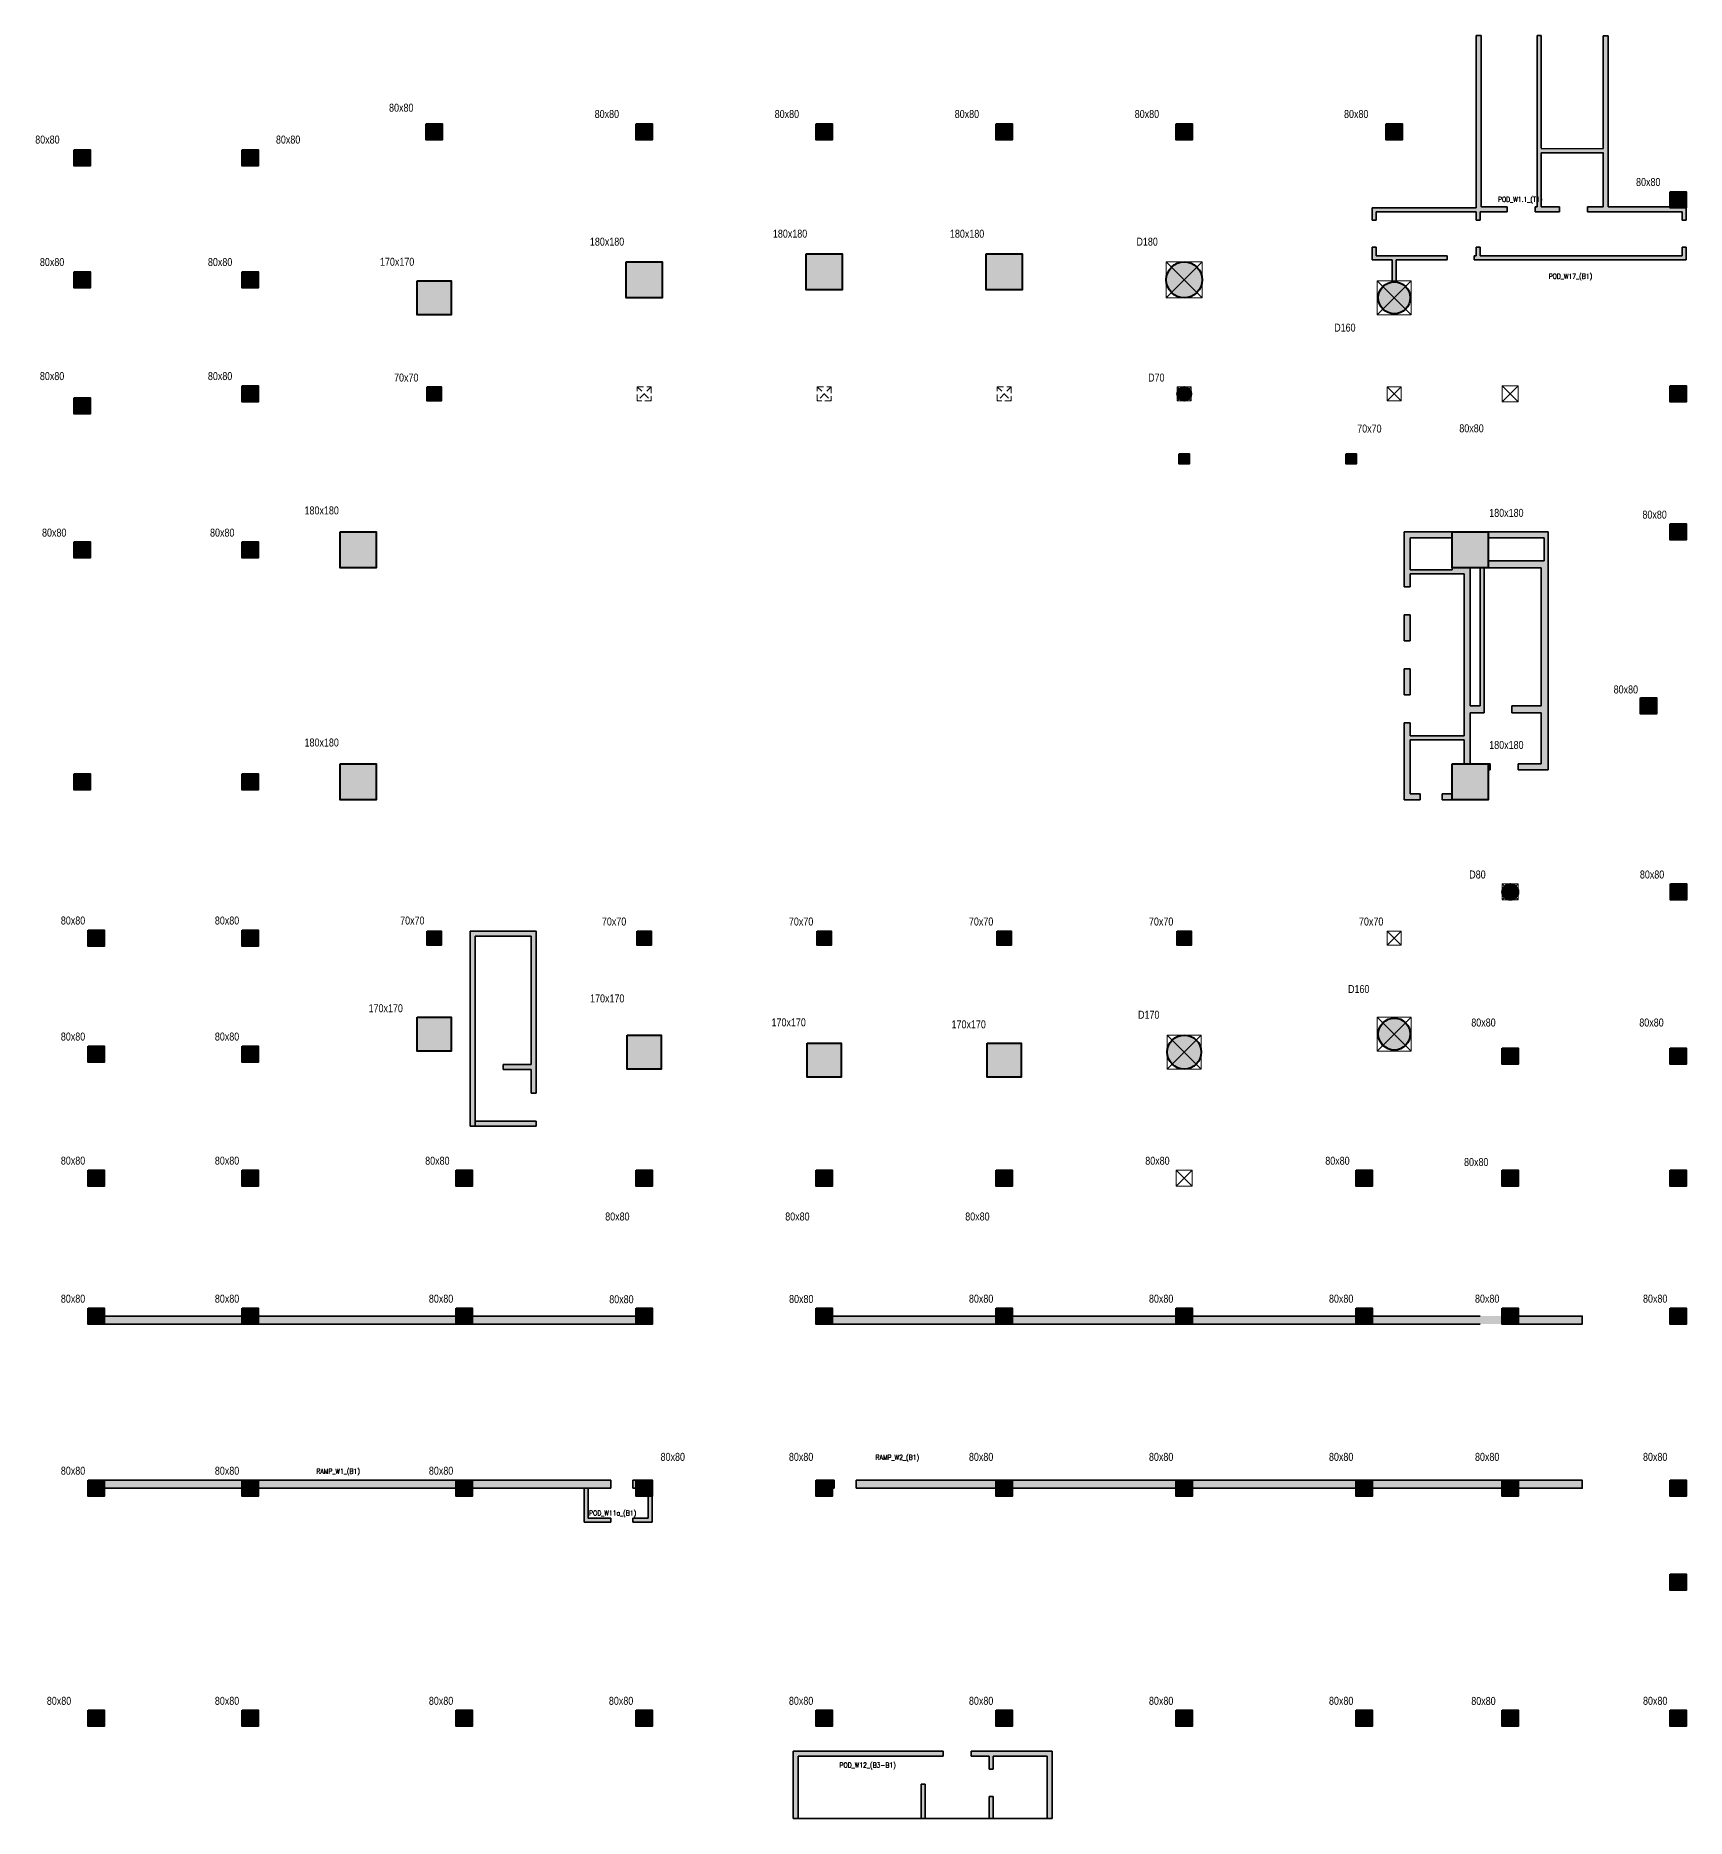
# Model space of a CAD drawing. Header units: millimetres. Extents: x -35878 to 217000, y -30975 to 89500.
# Drawn here: x 15275 to 97802, y 400 to 89500 of the extents above; entities that cross this region are included whole.
import ezdxf
from ezdxf.enums import TextEntityAlignment as Align

# ---------------------------------------------------------------- set-up
doc = ezdxf.new("R2010")
doc.units = ezdxf.units.MM
doc.linetypes.add('HIDDEN2', pattern=[4.7625, 3.175, -1.5875])
doc.layers.get('0').update_dxf_attribs({"lineweight": 20})
doc.layers.get('Defpoints').update_dxf_attribs({"color": 151, "lineweight": 9})
doc.layers.add('NDC. KT Dam', color=32, linetype='Continuous', plot=False)
for name, color, linetype, lineweight in [('NDC_S_BEAM', 3, 'HIDDEN2', 20), ('NDC_S_HATCH COLUMN AND WALL', 251, 'Continuous', 13), ('PD_B1F_Col|PD_B1F_Col|NDC_S-COLUMN', 4, 'Continuous', 40), ('PD_B1F_Col|PD_B1F_Col|NDC_S_HATCH COLUMN AND WALL', 251, 'Continuous', 13), ('PD_B1F_Col|PD_B1F_Col|NDC_S_HIDDEN', 8, 'HIDDEN2', 13), ('PD_B1F_Col|PD_B1F_Col|POD_Core wall_12(B3-B1)$0$NDC_S_HATCH COLUMN AND WALL', 251, 'Continuous', 13), ('PD_B1F_Col|PD_B1F_Col|POD_Core wall_12(B3-B1)$0$NDC_S_WALL', 6, 'Continuous', 35), ('PD_B1F_Col|PD_B1F_Col|POD_Core wall_20.1(B1)$0$NDC_S_HATCH COLUMN AND WALL', 251, 'Continuous', 13), ('PD_B1F_Col|PD_B1F_Col|POD_Core wall_20.1(B1)$0$NDC_S_WALL', 6, 'Continuous', 35), ('PD_B1F_Col|PD_B1F_Col|Ramp wall 1(B1)$0$NDC_S_HATCH COLUMN AND WALL', 251, 'Continuous', 13)]:
    doc.layers.add(name, color=color, linetype=linetype, lineweight=lineweight)
doc.styles.add('ARIAL', font='arial.ttf', dxfattribs={"width": 0.8})
doc.styles.add('POD_Core wall_1.1(B1-4F)$0$NDC_BAR 2', font='romans.shx', dxfattribs={"width": 0.8})
doc.styles.add('POD_Core wall_11a(B1)$0$NDC_BAR 2', font='romans.shx', dxfattribs={"width": 0.8})
doc.styles.add('POD_Core wall_12(B3-B1)$0$NDC_BAR 2', font='romans.shx', dxfattribs={"width": 0.8})
doc.styles.add('POD_Core wall_17(B1)$0$NDC_BAR 2', font='romans.shx', dxfattribs={"width": 0.8})
doc.styles.add('Ramp wall 1(B1)$0$NDC_BAR 2', font='romans.shx', dxfattribs={"width": 0.8})
doc.styles.add('Ramp wall 2.1(B1)$0$NDC_BAR 2', font='romans.shx', dxfattribs={"width": 0.8})

# ---------------------------------------------------------------- blocks, each defined once
blk = doc.blocks.new('cot')
at = {"layer": 'PD_B1F_Col|PD_B1F_Col|NDC_S_HATCH COLUMN AND WALL', "ltscale": 0.005}
h = blk.add_hatch(color=256, dxfattribs=at)
h.dxf.hatch_style = 1
h.paths.add_polyline_path([(-0.5, 0.5), (0.5, 0.5), (0.5, -0.5), (-0.5, -0.5)])
at = {"layer": 'PD_B1F_Col|PD_B1F_Col|NDC_S-COLUMN', "ltscale": 0.005}
blk.add_lwpolyline([(-0.5, 0.5), (0.5, 0.5), (0.5, -0.5), (-0.5, -0.5)], close=True, dxfattribs=at)
blk = doc.blocks.new('cottron')
at = {"layer": 'PD_B1F_Col|PD_B1F_Col|NDC_S_HATCH COLUMN AND WALL'}
h = blk.add_hatch(color=256, dxfattribs=at)
h.dxf.hatch_style = 1
h.paths.add_polyline_path([(-0.5, 0, 1), (0.5, 0, 1)])
at = {"layer": 'PD_B1F_Col|PD_B1F_Col|NDC_S-COLUMN', "ltscale": 0.005}
blk.add_circle((0, 0), 0.5, dxfattribs=at)
blk = doc.blocks.new('cotdung')
at = {"layer": 'PD_B1F_Col|PD_B1F_Col|NDC_S_HIDDEN', "ltscale": 100}
for p, q in [((-0.5, 0.5), (0.5, -0.5)), ((0.5, 0.5), (-0.5, -0.5))]:
    blk.add_line(p, q, dxfattribs=at)
blk.add_lwpolyline([(-0.5, 0.5), (0.5, 0.5), (0.5, -0.5), (-0.5, -0.5)], close=True, dxfattribs=at)

msp = doc.modelspace()

# ---------------------------------------------------------------- hatches: boundary and pattern name
at = {"layer": '', "ltscale": 200}
h = msp.add_hatch(color=251, dxfattribs=at)
h.dxf.hatch_style = 1
h.paths.add_polyline_path([(72450, 68600), (72950, 68600), (72950, 68100), (72450, 68100)])
h = msp.add_hatch(color=251, dxfattribs=at)
h.dxf.hatch_style = 1
h.paths.add_polyline_path([(80800, 68600), (81300, 68600), (81300, 68100), (80800, 68100)])
h = msp.add_hatch(color=251, dxfattribs=at)
h.dxf.hatch_style = 1
h.paths.add_polyline_path([(45300, 25500), (18000, 25500), (18000, 25100), (45300, 25100)])
h = msp.add_hatch(color=251, dxfattribs=at)
h.dxf.hatch_style = 1
h.paths.add_polyline_path([(44025, 16900), (44025, 17300), (18000, 17300), (18000, 16900)])
h.paths.add_polyline_path([(45125, 17300), (45125, 16900), (45300, 16900), (45300, 17300)])
h = msp.add_hatch(color=251, dxfattribs=at)
h.dxf.hatch_style = 1
h.paths.add_polyline_path([(42900, 16900), (42700, 16900), (42700, 15200), (44025, 15200), (44025, 15400), (42900, 15400)])
h.paths.add_polyline_path([(46100, 16500), (45900, 16500), (45900, 15400), (45125, 15400), (45125, 15200), (46100, 15200)])
h = msp.add_hatch(color=251, dxfattribs=at)
h.dxf.hatch_style = 1
h.paths.add_polyline_path([(60650, 3500), (60650, 3750), (53150, 3750), (53150, 400), (53400, 400), (53400, 3500)])
h.paths.add_polyline_path([(63150, 3500), (65850, 3500), (65850, 400), (66100, 400), (66100, 3750), (62050, 3750), (62050, 3500), (62950, 3500), (62950, 2850), (63150, 2850)])
h.paths.add_polyline_path([(62950, 400), (63150, 400), (63150, 1500), (62950, 1500)], flags=17)
h.paths.add_polyline_path([(59750, 2100), (59550, 2100), (59550, 400), (59750, 400)])
at = {"layer": 'NDC_S_BEAM', "ltscale": 200}
h = msp.add_hatch(color=251, dxfattribs=at)
h.dxf.hatch_style = 1
h.paths.add_polyline_path([(87550, 89500), (87300, 89500), (87300, 80900), (82100, 80900), (82100, 80275), (82300, 80275), (82300, 80700), (87300, 80700), (87300, 80275), (87500, 80275), (87500, 80700), (88850, 80700), (88850, 80950), (87550, 80950)])
h.paths.add_polyline_path([(97800, 78925), (97600, 78925), (97600, 78500), (87500, 78500), (87500, 78925), (87300, 78925), (87300, 78500), (87200, 78500), (87200, 78300), (97800, 78300)])
h.paths.add_polyline_path([(85850, 78500), (82300, 78500), (82300, 78925), (82100, 78925), (82100, 78300), (83100, 78300), (83100, 77200), (83300, 77200), (83300, 78300), (85850, 78300)])
h.paths.add_polyline_path([(92855, 80950), (92855, 80700), (97600, 80700), (97600, 80275), (97800, 80275), (97800, 80900), (97000, 80900), (97000, 80950), (93900, 80950), (93900, 89500), (93650, 89500), (93650, 83850), (90550, 83850), (90550, 89500), (90350, 89500), (90350, 80950), (90245, 80950), (90248, 80700), (91456, 80700), (91454, 80950), (90550, 80950), (90550, 83652), (93650, 83648), (93650, 80951)])
h = msp.add_hatch(color=251, dxfattribs=at)
h.dxf.hatch_style = 1
h.paths.add_polyline_path([(90900, 64700), (87900, 64700), (87900, 64400), (90700, 64400), (90700, 63250), (87900, 63250), (87900, 62900), (90550, 62900), (90550, 56000), (89075, 56000), (89075, 55650), (90550, 55650), (90550, 53100), (89398, 53100), (89398, 52800), (90900, 52800)])
h.paths.add_polyline_path([(87700, 62900), (87500, 62900), (87500, 56000), (87000, 56000), (87000, 62900), (86100, 62900), (86100, 62800), (84000, 62800), (84000, 64400), (86100, 64400), (86100, 64700), (83700, 64700), (83700, 61950), (84000, 61950), (84000, 62600), (86700, 62600), (86700, 54500), (84000, 54500), (84000, 55150), (83700, 55150), (83700, 51300), (84500, 51300), (84500, 51599), (84000, 51600), (84000, 54300), (86700, 54300), (86700, 53100), (87000, 53100), (87000, 55650), (87700, 55650)])
h.paths.add_polyline_path([(86100, 51598), (85600, 51598), (85600, 51300), (86100, 51300)])
h.paths.add_polyline_path([(87998, 53100), (87900, 53100), (87900, 52800), (87998, 52800)], flags=17)
h.paths.add_polyline_path([(84000, 57850), (83700, 57850), (83700, 56550), (84000, 56550)], flags=17)
h.paths.add_polyline_path([(84000, 60550), (83700, 60550), (83700, 59250), (84000, 59250)], flags=17)
at = {"layer": 'PD_B1F_Col|PD_B1F_Col|NDC_S_HATCH COLUMN AND WALL', "ltscale": 0.005}
h = msp.add_hatch(color=256, dxfattribs=at)
h.dxf.hatch_style = 1
h.paths.add_polyline_path([(37250, 35000), (37250, 35250), (40300, 35250), (40300, 35000)])
h.paths.add_polyline_path([(38650, 37820), (38650, 38070), (40050, 38070), (40050, 44500), (37250, 44500), (37250, 35000), (37000, 35000), (37000, 44750), (40300, 44750), (40300, 36650), (40050, 36650), (40050, 37820)])
h = msp.add_hatch(color=256, dxfattribs=at)
h.dxf.hatch_style = 1
h.paths.add_polyline_path([(92600, 25500), (88600, 25500), (88600, 25100), (92600, 25100)])
h.paths.add_polyline_path([(88600, 25500), (55100, 25500), (55100, 25100), (88600, 25100)])
h = msp.add_hatch(color=256, dxfattribs=at)
h.dxf.hatch_style = 1
h.paths.add_polyline_path([(55200, 16900), (55200, 17300), (55100, 17300), (55100, 16900)])
h.paths.add_polyline_path([(56300, 17300), (56300, 16900), (92600, 16900), (92600, 17300)])

# ---------------------------------------------------------------- linework, layer by layer
at = {"layer": 'PD_B1F_Col|PD_B1F_Col|NDC_S-COLUMN', "ltscale": 0.005}
for points in [[(72450, 68600), (72950, 68600), (72950, 68100), (72450, 68100)], [(80800, 68600), (81300, 68600), (81300, 68100), (80800, 68100)]]:
    msp.add_lwpolyline(points, close=True, dxfattribs=at)
at = {"layer": 'PD_B1F_Col|PD_B1F_Col|NDC_S_HIDDEN', "ltscale": 100}
for p, q in [((45350, 71950), (46050, 71950)), ((45350, 71250), (45350, 71950)), ((45350, 71950), (46050, 71250)), ((46050, 71950), (45350, 71250)), ((46050, 71950), (46050, 71250)), ((54350, 71950), (55050, 71950)), ((54350, 71250), (54350, 71950)), ((54350, 71950), (55050, 71250)), ((55050, 71950), (54350, 71250)), ((55050, 71950), (55050, 71250)), ((63350, 71950), (64050, 71950)), ((63350, 71250), (63350, 71950)), ((63350, 71950), (64050, 71250)), ((64050, 71950), (63350, 71250)), ((64050, 71950), (64050, 71250)), ((46050, 71250), (45350, 71250)), ((55050, 71250), (54350, 71250)), ((64050, 71250), (63350, 71250))]:
    msp.add_line(p, q, dxfattribs=at)
at = {"layer": 'PD_B1F_Col|PD_B1F_Col|POD_Core wall_12(B3-B1)$0$NDC_S_WALL', "ltscale": 200}
for p, q in [((87300, 89500), (87300, 80900)), ((87300, 89500), (87550, 89500)), ((87550, 80950), (87550, 89500)), ((90350, 80950), (90350, 89500)), ((90350, 89500), (90550, 89500)), ((90550, 89500), (90550, 83870)), ((93650, 83867), (93650, 89497)), ((93650, 89497), (93900, 89497)), ((93900, 89497), (93900, 80950)), ((90550, 83852), (93650, 83848)), ((90550, 83650), (90550, 80950)), ((90550, 83650), (93650, 83647)), ((93650, 80950), (93650, 83667)), ((87300, 80900), (82100, 80900)), ((82100, 80900), (82100, 80275)), ((82300, 80275), (82100, 80275)), ((87300, 80700), (82300, 80700)), ((82300, 80700), (82300, 80275)), ((87300, 80700), (87300, 80275)), ((87300, 80275), (87500, 80275)), ((87500, 80700), (88850, 80700)), ((87500, 80275), (87500, 80700)), ((87550, 80950), (88850, 80950)), ((88850, 80950), (88850, 80700)), ((90350, 80950), (90250, 80950)), ((90250, 80950), (90250, 80700)), ((91455, 80700), (90250, 80700)), ((91455, 80950), (90550, 80950)), ((91455, 80950), (91455, 80700)), ((93650, 80950), (92855, 80950)), ((92855, 80950), (92855, 80700)), ((92855, 80700), (97600, 80700)), ((93900, 80950), (97000, 80950)), ((97600, 80700), (97600, 80275)), ((97600, 80275), (97800, 80275)), ((97800, 80900), (97800, 80275)), ((82100, 78925), (82100, 78300)), ((82300, 78925), (82100, 78925)), ((82300, 78925), (82300, 78500)), ((82300, 78500), (85850, 78500)), ((85850, 78500), (85850, 78300)), ((87200, 78500), (87200, 78300)), ((87200, 78500), (87300, 78500)), ((87300, 78925), (87300, 78500)), ((87300, 78925), (87500, 78925)), ((87500, 78925), (87500, 78500)), ((87500, 78500), (97600, 78500)), ((97600, 78925), (97600, 78500)), ((97600, 78925), (97800, 78925)), ((97800, 78925), (97800, 78300)), ((82100, 78300), (83100, 78300)), ((83100, 77200), (83100, 78300)), ((83300, 78300), (85850, 78300)), ((83300, 78300), (83300, 77200)), ((87200, 78300), (97800, 78300)), ((83100, 77200), (83300, 77200)), ((60650, 3750), (53150, 3750)), ((53150, 3750), (53150, 400)), ((60650, 3500), (60650, 3750)), ((66100, 3750), (62050, 3750)), ((62050, 3750), (62050, 3500)), ((66100, 400), (66100, 3750)), ((53400, 400), (53400, 3500)), ((53400, 3500), (60650, 3500)), ((62050, 3500), (62950, 3500)), ((62950, 3500), (62950, 2850)), ((62950, 2850), (63150, 2850)), ((63150, 2850), (63150, 3500)), ((63150, 3500), (65850, 3500)), ((65850, 3500), (65850, 400)), ((59750, 2100), (59550, 2100)), ((59550, 2100), (59550, 400)), ((59750, 400), (59750, 2100)), ((63150, 1500), (62950, 1500)), ((62950, 1500), (62950, 400)), ((63150, 400), (63150, 1500)), ((66100, 400), (53150, 400))]:
    msp.add_line(p, q, dxfattribs=at)
at = {"layer": 'PD_B1F_Col|PD_B1F_Col|POD_Core wall_20.1(B1)$0$NDC_S_WALL', "ltscale": 200}
for p, q in [((83700, 61950), (83700, 64700)), ((83700, 64700), (86100, 64700)), ((84000, 62800), (84000, 64400)), ((84000, 64400), (86100, 64400)), ((87900, 64700), (90900, 64700)), ((87900, 64400), (90700, 64400)), ((90700, 63250), (90700, 64400)), ((90900, 52800), (90900, 64700)), ((84000, 62800), (86100, 62800)), ((84000, 61950), (84000, 62600)), ((84000, 62600), (86700, 62600)), ((86100, 62900), (86100, 62800)), ((86700, 62600), (86700, 54500)), ((87000, 62900), (87000, 56000)), ((87500, 56000), (87500, 62900)), ((90550, 62900), (87700, 62900)), ((87700, 55650), (87700, 62900)), ((87900, 63250), (90700, 63250)), ((90550, 56000), (90550, 62900)), ((83700, 61950), (84000, 61950)), ((83700, 59250), (83700, 60550)), ((83700, 60550), (84000, 60550)), ((84000, 59250), (84000, 60550)), ((84000, 59250), (83700, 59250)), ((83700, 56550), (83700, 57850)), ((84000, 57850), (83700, 57850)), ((84000, 56550), (84000, 57850)), ((83700, 56550), (84000, 56550)), ((87500, 56000), (87000, 56000)), ((87000, 55650), (87000, 53102)), ((87000, 55650), (87700, 55650)), ((89075, 56000), (90550, 56000)), ((89075, 56000), (89075, 55650)), ((90550, 55650), (89075, 55650)), ((90550, 53100), (90550, 55650)), ((83700, 55150), (84000, 55150)), ((83700, 51300), (83700, 55150)), ((84000, 54500), (84000, 55150)), ((86700, 54500), (84000, 54500)), ((84000, 51600), (84000, 54300)), ((86700, 54300), (84000, 54300)), ((86700, 54300), (86700, 53102)), ((87900, 53100), (87998, 53100)), ((87900, 52800), (87998, 52800)), ((87998, 52800), (87998, 53100)), ((89398, 53100), (89398, 52800)), ((89398, 53100), (90550, 53100)), ((89398, 52800), (90900, 52800)), ((84500, 51300), (83700, 51300)), ((84500, 51599), (84000, 51600)), ((84500, 51599), (84500, 51299)), ((85600, 51599), (85600, 51299)), ((86100, 51598), (85600, 51598)), ((86100, 51300), (85600, 51300)), ((40300, 44750), (37000, 44750)), ((37000, 35000), (37000, 44750)), ((40300, 44750), (40300, 36650)), ((40050, 44500), (37250, 44500)), ((37250, 35000), (37250, 44500)), ((40050, 44500), (40050, 38070)), ((40050, 38070), (38650, 38070)), ((38650, 37820), (38650, 38070)), ((40050, 37820), (38650, 37820)), ((40050, 37820), (40050, 36650)), ((40300, 36650), (40050, 36650)), ((37250, 35000), (37000, 35000)), ((40300, 35250), (37250, 35250)), ((37250, 35000), (37250, 35250)), ((40300, 35000), (37250, 35000)), ((40300, 35250), (40300, 35000)), ((44025, 16900), (44025, 17300)), ((45125, 17300), (45125, 16900)), ((55200, 16900), (55200, 17300)), ((55200, 17300), (55200, 16900)), ((56300, 17300), (56300, 16900)), ((56300, 17300), (56300, 16900)), ((42700, 15200), (42700, 16900)), ((42700, 16900), (42900, 16900)), ((42900, 15400), (42900, 16900)), ((45900, 15400), (45900, 16500)), ((46100, 16500), (46100, 15200)), ((44025, 15200), (42700, 15200)), ((42900, 15400), (44025, 15400)), ((44025, 15200), (44025, 15400)), ((45125, 15400), (45900, 15400)), ((45125, 15200), (45125, 15400)), ((46100, 15200), (45125, 15200))]:
    msp.add_line(p, q, dxfattribs=at)
for points in [[(86100, 62900), (87900, 62900), (87900, 64700), (86100, 64700)], [(86100, 51300), (87900, 51300), (87900, 53100), (86100, 53100)], [(18000, 25100), (45300, 25100), (45300, 25500), (18000, 25500)], [(18000, 25100), (45300, 25100), (45300, 25500), (18000, 25500)]]:
    msp.add_lwpolyline(points, close=True, dxfattribs=at)
for points in [[(87500, 25100), (55100, 25100), (55100, 25500), (87500, 25500)], [(88600, 25500), (92600, 25500), (92600, 25100), (88600, 25100)], [(88600, 25500), (88600, 25100)], [(88600, 25100), (88600, 25500)], [(44025, 16900), (18000, 16900), (18000, 17300), (44025, 17300)], [(44025, 16900), (18000, 16900), (18000, 17300), (44025, 17300)], [(45125, 17300), (45300, 17300), (45300, 16900), (45125, 16900)], [(45125, 17300), (45300, 17300), (45300, 16900), (45125, 16900)], [(55200, 17300), (55100, 17300), (55100, 16900), (55200, 16900)], [(56300, 16900), (92600, 16900), (92600, 17300), (56300, 17300)]]:
    msp.add_lwpolyline(points, dxfattribs=at)

# ---------------------------------------------------------------- block references
for name, p, xscale, yscale in [('cot', (35200, 84700), 800, 800), ('cot', (35200, 84700), 800, 800), ('cot', (45700, 84700), 800, 800), ('cot', (54700, 84700), 800, 800), ('cot', (63700, 84700), 800, 800), ('cot', (72700, 84701), 800, 800), ('cot', (83200, 84700), 800, 800), ('cot', (17600, 83400), 800, 800), ('cot', (26000, 83400), 800, 800), ('cot', (97400, 81300), 800, 800), ('cot', (54700, 77700), 1800, 1800), ('cot', (63700, 77700), 1800, 1800), ('cot', (17600, 77300), 800, 800), ('cot', (26000, 77300), 800, 800), ('cot', (45700, 77300), 1800, 1800), ('cotdung', (72700, 77300), 1800, 1800), ('cot', (35200, 76400), 1700, 1700), ('cotdung', (83200, 76400), 1700, 1700), ('cot', (17600, 71000), 800, 800), ('cot', (26000, 71600), 800, 800), ('cot', (35200, 71600), 700, 700), ('cotdung', (72700, 71600), 700, 700), ('cotdung', (83200, 71600), 700, 700), ('cotdung', (89000, 71600), 800, 800), ('cot', (97400, 71600), 800, 800), ('cot', (97400, 64700), 800, 800), ('cot', (17600, 63800), 800, 800), ('cot', (26000, 63800), 800, 800), ('cot', (31400, 63800), 1800, 1800), ('cot', (87000, 63800), 1800, 1800), ('cot', (17600, 52200), 800, 800), ('cot', (26000, 52200), 800, 800), ('cot', (31400, 52200), 1800, 1800), ('cot', (87000, 52202), 1800, 1800), ('cot', (18300, 44400), 800, 800), ('cot', (26000, 44400), 800, 800), ('cot', (45700, 44400), 700, 700), ('cot', (54700, 44400), 700, 700), ('cot', (63700, 44400), 700, 700), ('cot', (72700, 44400), 700, 700), ('cotdung', (83200, 44400), 700, 700), ('cotdung', (83200, 39600), 1700, 1700), ('cot', (45700, 38700), 1700, 1700), ('cotdung', (72700, 38700), 1700, 1700), ('cot', (18300, 38600), 800, 800), ('cot', (26000, 38600), 800, 800), ('cot', (54700, 38300), 1700, 1700), ('cot', (63700, 38300), 1700, 1700), ('cot', (89000, 38500), 800, 800), ('cot', (97400, 38500), 800, 800), ('cot', (18300, 32400), 800, 800), ('cot', (26000, 32400), 800, 800), ('cot', (45700, 32400), 800, 800), ('cot', (54700, 32400), 800, 800), ('cot', (63700, 32400), 800, 800), ('cotdung', (72700, 32400), 800, 800), ('cot', (81700, 32400), 800, 800), ('cot', (89000, 32400), 800, 800), ('cot', (97400, 32400), 800, 800), ('cot', (26000, 25500), 800, 800), ('cot', (36700, 25500), 800, 800), ('cot', (45700, 25500), 800, 800), ('cot', (54700, 25500), 800, 800), ('cot', (63700, 25500), 800, 800), ('cot', (72700, 25500), 800, 800), ('cot', (81700, 25500), 800, 800), ('cot', (89000, 25500), 800, 800), ('cot', (97400, 25500), 800, 800), ('cot', (26000, 16900), 800, 800), ('cot', (36700, 16900), 800, 800), ('cot', (54700, 16900), 800, 800), ('cot', (63700, 16900), 800, 800), ('cot', (72700, 16900), 800, 800), ('cot', (81700, 16900), 800, 800), ('cot', (89000, 16900), 800, 800), ('cot', (97400, 16900), 800, 800), ('cot', (97400, 12200), 800, 800), ('cot', (26000, 5400), 800, 800), ('cot', (36700, 5400), 800, 800), ('cot', (45700, 5400), 800, 800), ('cot', (54700, 5400), 800, 800), ('cot', (63700, 5400), 800, 800), ('cot', (72700, 5400), 800, 800), ('cot', (81700, 5400), 800, 800), ('cot', (89000, 5400), 800, 800), ('cot', (97400, 5400), 800, 800)]:
    msp.add_blockref(name, p, dxfattribs=dict(xscale=xscale, yscale=yscale))
for name, p, xscale, yscale, zscale in [('cottron', (72700, 77300), 1800, 1800, 1700), ('cottron', (83200, 76400), 1600, 1600, 1700), ('cottron', (72700, 71600), 700, 700, 700), ('cotdung', (89000, 46702), 800, 800, 800), ('cottron', (89000, 46700), 800, 800, 800), ('cottron', (83200, 39600), 1600, 1600, 1700), ('cottron', (72700, 38700), 1700, 1700, 1700)]:
    msp.add_blockref(name, p, dxfattribs=dict(xscale=xscale, yscale=yscale, zscale=zscale))
at = {"layer": 'NDC_S_HATCH COLUMN AND WALL', "ltscale": 200, "xscale": 800, "yscale": 800}
for p in [(95902, 56000), (97402, 46700)]:
    msp.add_blockref('cot', p, dxfattribs=at)
at = {"layer": 'PD_B1F_Col|PD_B1F_Col|POD_Core wall_12(B3-B1)$0$NDC_S_HATCH COLUMN AND WALL', "ltscale": 200, "xscale": 800, "yscale": 800}
for p in [(18300, 25500), (18300, 16900), (18300, 5400)]:
    msp.add_blockref('cot', p, dxfattribs=at)
at = {"layer": 'PD_B1F_Col|PD_B1F_Col|POD_Core wall_20.1(B1)$0$NDC_S_HATCH COLUMN AND WALL'}
for p, xscale, yscale in [((35200, 44400), 700, 700), ((35200, 39600), 1700, 1700), ((36700, 32400), 800, 800)]:
    msp.add_blockref('cot', p, dxfattribs=dict(at, xscale=xscale, yscale=yscale))
at = {"layer": 'PD_B1F_Col|PD_B1F_Col|Ramp wall 1(B1)$0$NDC_S_HATCH COLUMN AND WALL', "xscale": 800, "yscale": 800}
msp.add_blockref('cot', (45700, 16900), dxfattribs=at)

# ---------------------------------------------------------------- texts
at = {"layer": 'Defpoints', "width": 0.8}
for s, style, p in [('POD_W1.1_(T1)', 'POD_Core wall_1.1(B1-4F)$0$NDC_BAR 2', (88384, 81192)), ('POD_W17_(B1)', 'POD_Core wall_17(B1)$0$NDC_BAR 2', (90919, 77350)), ('RAMP_W1_(B1)', 'Ramp wall 1(B1)$0$NDC_BAR 2', (29309, 17627)), ('RAMP_W2_(B1)', 'Ramp wall 2.1(B1)$0$NDC_BAR 2', (57265, 18315)), ('POD_W11a_(B1)', 'POD_Core wall_11a(B1)$0$NDC_BAR 2', (42943, 15531)), ('POD_W12_(B3-B1)', 'POD_Core wall_12(B3-B1)$0$NDC_BAR 2', (55460, 2933))]:
    msp.add_text(s, height=250, dxfattribs=dict(at, style=style)).set_placement(p)
at = {"layer": 'NDC. KT Dam', "style": 'ARIAL', "width": 0.8}
for s, p in [('80x80', (33553, 85899)), ('80x80', (43833, 85585)), ('80x80', (52833, 85585)), ('80x80', (61833, 85585)), ('80x80', (70833, 85586)), ('80x80', (81297, 85585)), ('80x80', (15864, 84306)), ('80x80', (27897, 84306)), ('80x80', (95897, 82185)), ('180x180', (43843, 79205)), ('180x180', (52992, 79605)), ('180x180', (61843, 79600)), ('D180', (70844, 79205)), ('80x80', (16097, 78185)), ('80x80', (24497, 78185)), ('170x170', (33347, 78198)), ('D160', (80730, 74908)), ('80x80', (16097, 72485)), ('80x80', (24497, 72485)), ('70x70', (33803, 72411)), ('D70', (71303, 72411)), ('70x70', (81956, 69862)), ('80x80', (87061, 69875)), ('180x180', (29576, 65771)), ('180x180', (88805, 65649)), ('80x80', (96215, 65561)), ('80x80', (16203, 64661)), ('80x80', (24603, 64661)), ('80x80', (94777, 56823)), ('180x180', (29576, 54171)), ('180x180', (88805, 54049)), ('D80', (87358, 47574)), ('80x80', (96088, 47574)), ('80x80', (17144, 45274)), ('80x80', (24844, 45274)), ('70x70', (34107, 45274)), ('70x70', (44194, 45224)), ('70x70', (53544, 45224)), ('70x70', (62544, 45224)), ('70x70', (71544, 45224)), ('70x70', (82044, 45224)), ('D160', (81422, 41850)), ('170x170', (32778, 40891)), ('170x170', (43852, 41381)), ('170x170', (52924, 40184)), ('170x170', (61924, 40084)), ('D170', (70924, 40566)), ('80x80', (87659, 40176)), ('80x80', (96059, 40176)), ('80x80', (17144, 39474)), ('80x80', (24844, 39474)), ('80x80', (17144, 33274)), ('80x80', (24844, 33274)), ('80x80', (35359, 33268)), ('80x80', (71359, 33268)), ('80x80', (80359, 33268)), ('80x80', (87297, 33203)), ('80x80', (44359, 30481)), ('80x80', (53359, 30481)), ('80x80', (62359, 30481)), ('80x80', (17144, 26374)), ('80x80', (24844, 26374)), ('80x80', (35544, 26374)), ('80x80', (44561, 26344)), ('80x80', (53552, 26359)), ('80x80', (62544, 26374)), ('80x80', (71544, 26374)), ('80x80', (80544, 26374)), ('80x80', (87844, 26374)), ('80x80', (96244, 26374)), ('80x80', (17144, 17774)), ('80x80', (24844, 17774)), ('80x80', (35544, 17774)), ('80x80', (47128, 18467)), ('80x80', (53544, 18467)), ('80x80', (62544, 18467)), ('80x80', (71544, 18467)), ('80x80', (80544, 18467)), ('80x80', (87844, 18467)), ('80x80', (96244, 18467)), ('80x80', (16444, 6274)), ('80x80', (24844, 6274)), ('80x80', (35544, 6274)), ('80x80', (44544, 6274)), ('80x80', (53544, 6274)), ('80x80', (62544, 6274)), ('80x80', (71544, 6274)), ('80x80', (80544, 6274)), ('80x80', (87659, 6268)), ('80x80', (96244, 6274))]:
    msp.add_text(s, height=400, dxfattribs=at).set_placement(p, align=Align.MIDDLE_CENTER)

doc.saveas('drawing.dxf')
